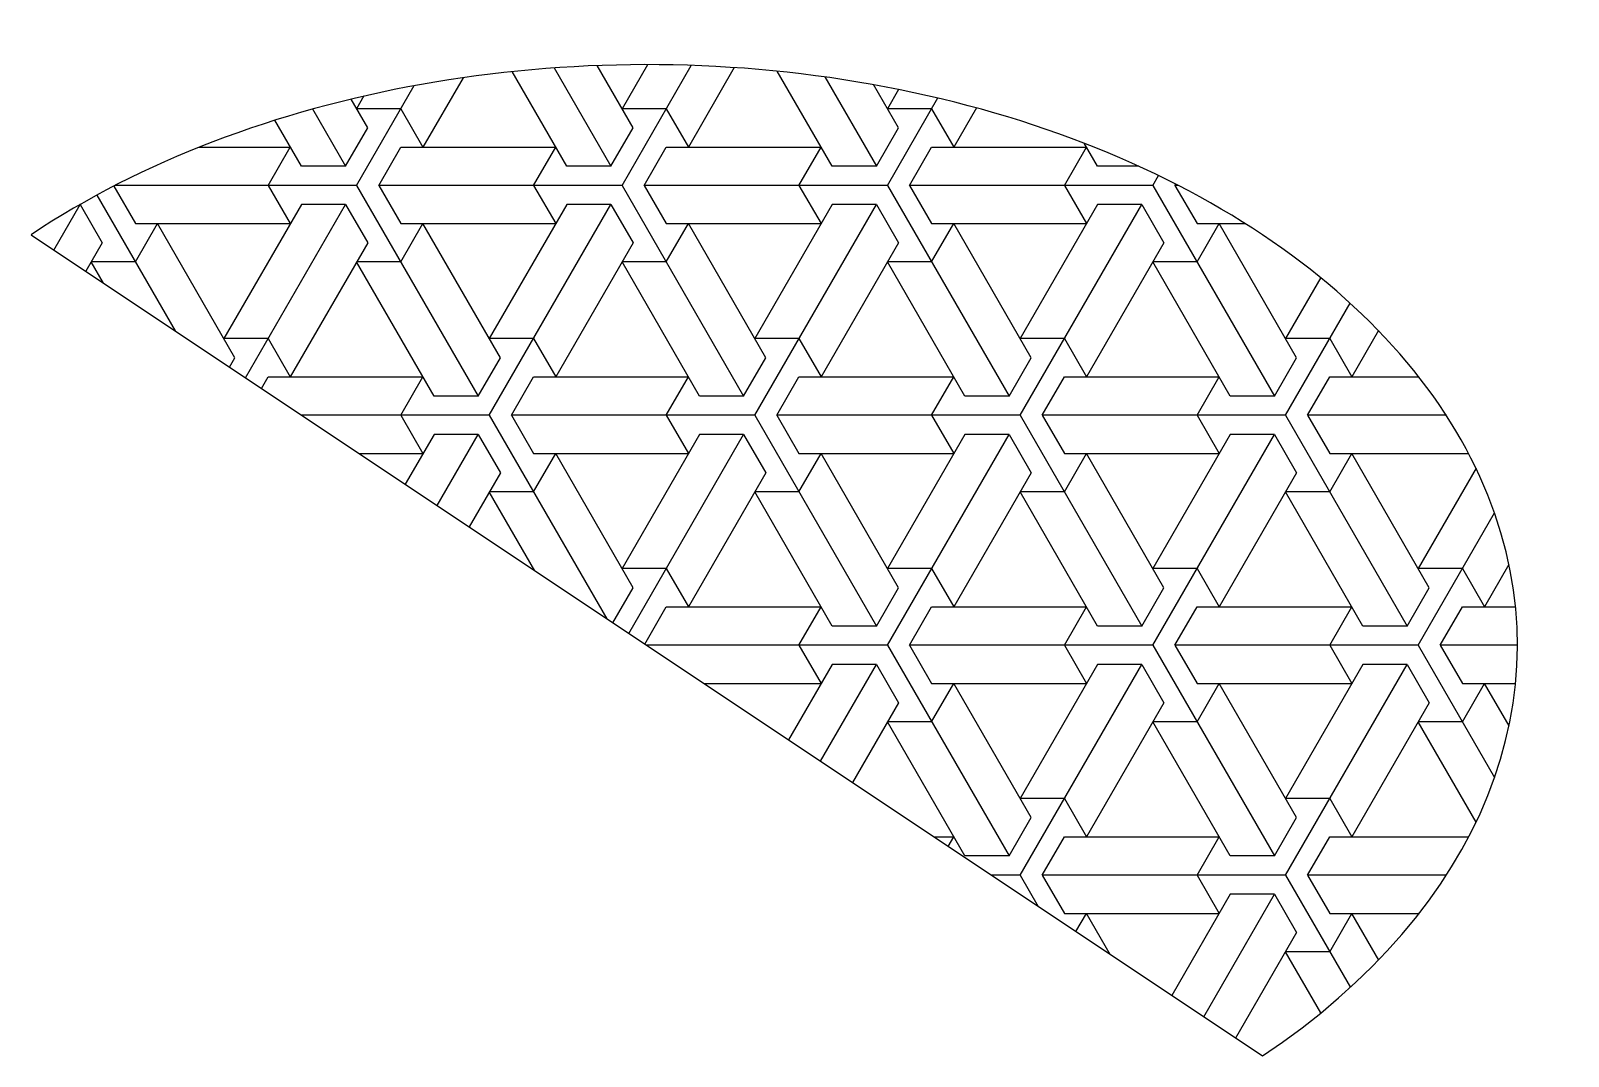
# Model space of a CAD drawing. Header units: millimetres. Extents: x -11.2 to 41.8, y -14.2 to 21.2.
import ezdxf

# ---------------------------------------------------------------- set-up
doc = ezdxf.new("R2010")
doc.units = ezdxf.units.MM
doc.layers.get('0').update_dxf_attribs({"lineweight": 25, "true_color": 0xffffff})

msp = doc.modelspace()

# ---------------------------------------------------------------- hatches: boundary and pattern name
h = msp.add_hatch()
h.set_pattern_fill('ESCHER', color=256, scale=0.3, style=0)
edge = h.paths.add_edge_path(flags=0)
edge.add_ellipse((10, 0), major_axis=(30, 0), ratio=0.666667, start_angle=326.3099, end_angle=506.3099)
edge.add_line((-11.213, 14.142), (31.213, -14.142))

# ---------------------------------------------------------------- linework, layer by layer
msp.add_line((-11.213, 14.142), (31.213, -14.142))
msp.add_ellipse((10, 0), major_axis=(30, 0), ratio=0.666667, start_param=5.497787, end_param=8.63938)

doc.saveas('drawing.dxf')
